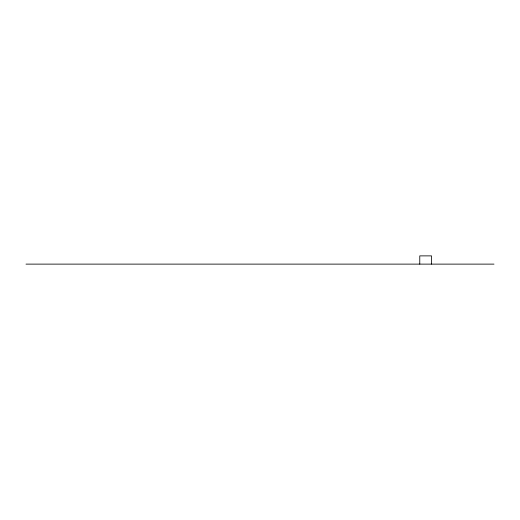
<?xml version="1.0" encoding="UTF-8"?>
<svg xmlns="http://www.w3.org/2000/svg" width="520" height="520" viewBox="0 0 520 520"><rect width="100%" height="100%" fill="white"/><g stroke="black" fill="none" stroke-linecap="round" stroke-linejoin="round"><path stroke-width="0.78" d="M26 264.121L494 264.121M431.516 264.121L431.516 255.879L419.77 255.879L419.77 264.121"/></g></svg>
